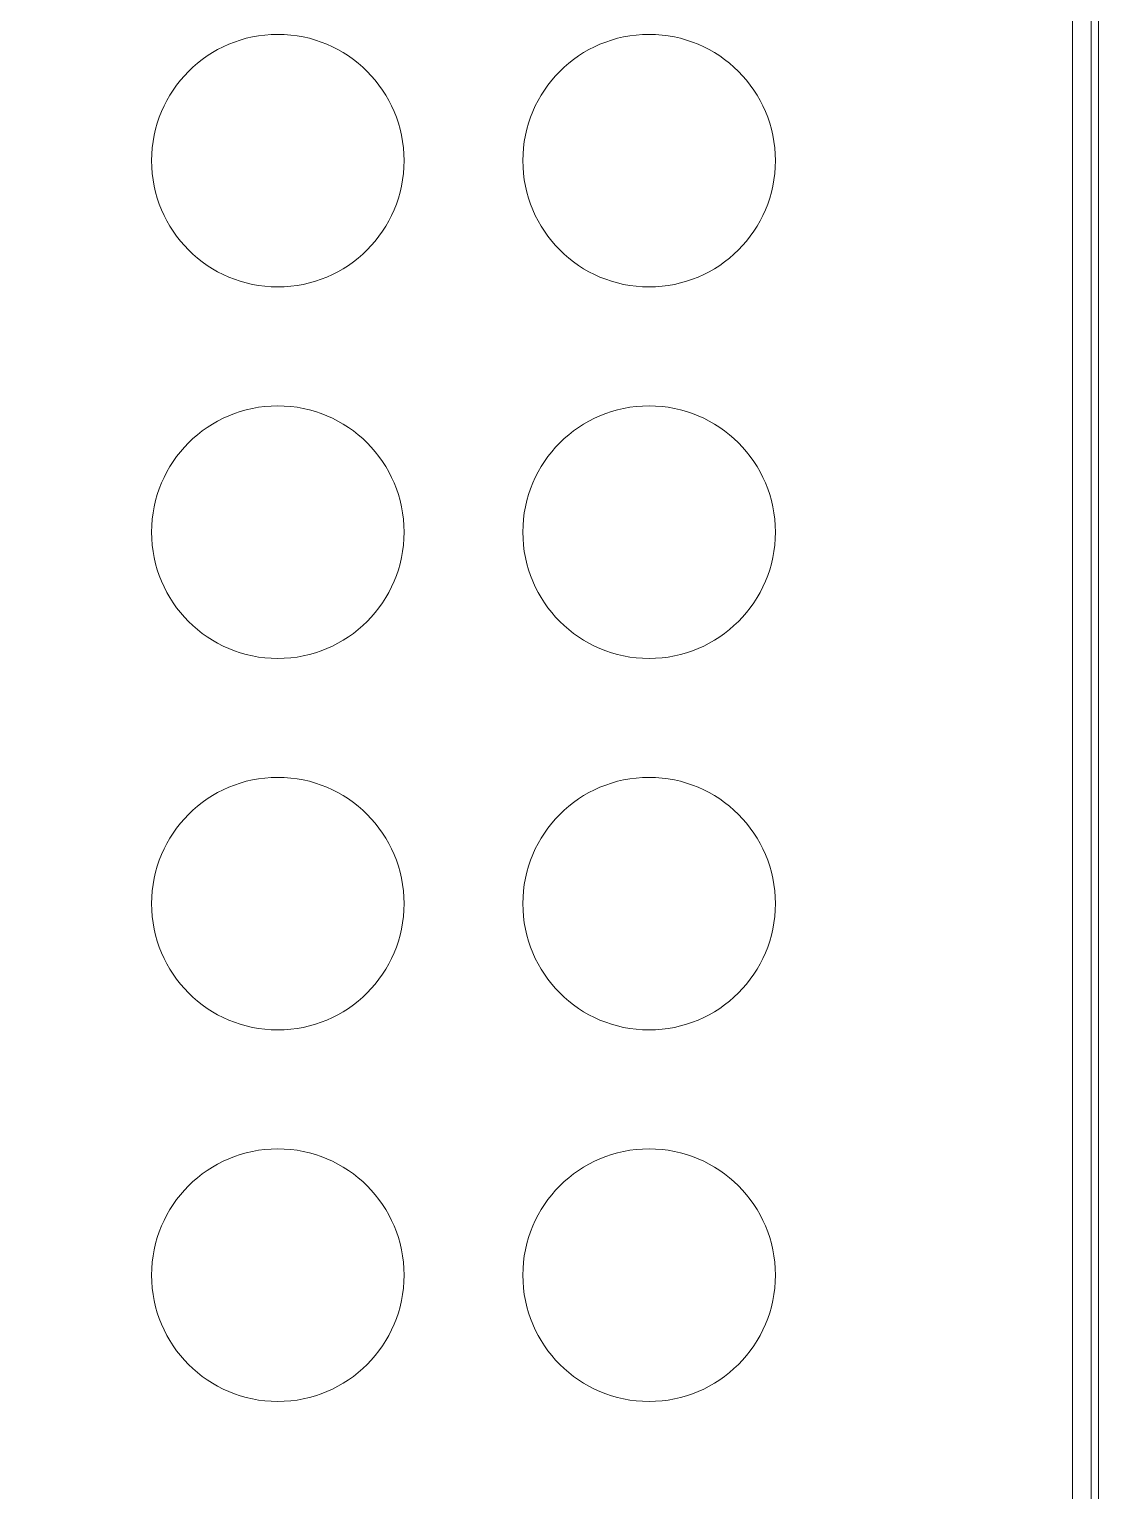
# Model space of a CAD drawing. Header units: millimetres. Extents: x -86 to 67, y -55 to 52.
# Drawn here: x 59.52 to 66.84, y -13.05 to -3.05 of the extents above; entities that cross this region are included whole.
import ezdxf

# ---------------------------------------------------------------- set-up
doc = ezdxf.new("R2010")
doc.units = ezdxf.units.MM
doc.header["$MEASUREMENT"] = 0
for name, color, linetype in [('BG_OUTLINE', 7, 'Continuous'), ('PG_SILKSCREEN_TOP', 7, 'Continuous'), ('PIN_TOP', 7, 'Continuous')]:
    doc.layers.add(name, color=color, linetype=linetype)

msp = doc.modelspace()

# ---------------------------------------------------------------- linework, layer by layer
at = {"layer": 'BG_OUTLINE', "color": 3, "lineweight": 9}
msp.add_open_spline([(-60.0926, 34.7331), (-60.0926, 34.7331), (63.7724, 34.7331), (63.7724, 34.7331), (63.7724, 34.7331), (64.585, 34.7336), (65.3646, 34.4113), (65.9396, 33.837), (65.9396, 33.837), (66.5146, 33.2627), (66.8379, 32.4797), (66.8384, 31.667), (66.8384, 31.667), (66.8384, 31.667), (66.8412, -52.28), (66.8412, -52.28), (66.8412, -52.28), (66.8412, -52.28), (66.8384, -52.1933), (66.8384, -52.1933), (66.8384, -52.1933), (66.8389, -53.006), (66.5166, -53.7856), (65.9424, -54.3606), (65.9424, -54.3606), (65.3681, -54.9356), (64.585, -55.2589), (63.7724, -55.2594), (63.7724, -55.2594), (63.7724, -55.2594), (-60.1869, -55.2594), (-60.1869, -55.2594), (-60.1869, -55.2594), (-60.1869, -55.2594), (-60.0853, -55.2518), (-60.0853, -55.2518), (-60.0853, -55.2518), (-60.8979, -55.2523), (-61.6775, -54.9299), (-62.2525, -54.3557), (-62.2525, -54.3557), (-62.8275, -53.7814), (-63.1508, -52.9984), (-63.1513, -52.1857), (-63.1513, -52.1857), (-63.1513, -52.1857), (-63.1587, 31.667), (-63.1587, 31.667), (-63.1587, 31.667), (-63.1592, 32.4797), (-62.8369, 33.2593), (-62.2626, 33.8343), (-62.2626, 33.8343), (-61.6883, 34.4093), (-60.9053, 34.7326), (-60.0926, 34.7331)], degree=3, knots=[0, 0, 0, 0, 0.071429, 0.071429, 0.071429, 0.071429, 0.142857, 0.142857, 0.142857, 0.142857, 0.214286, 0.214286, 0.214286, 0.214286, 0.285714, 0.285714, 0.285714, 0.285714, 0.357143, 0.357143, 0.357143, 0.357143, 0.428571, 0.428571, 0.428571, 0.428571, 0.5, 0.5, 0.5, 0.5, 0.571429, 0.571429, 0.571429, 0.571429, 0.642857, 0.642857, 0.642857, 0.642857, 0.714286, 0.714286, 0.714286, 0.714286, 0.785714, 0.785714, 0.785714, 0.785714, 0.857143, 0.857143, 0.857143, 0.857143, 0.928571, 0.928571, 0.928571, 0.928571, 1, 1, 1, 1], dxfattribs=at)
at = {"layer": 'PG_SILKSCREEN_TOP', "color": 6, "lineweight": 9}
msp.add_open_spline([(66.6616, 18.9985), (66.6616, 18.9985), (66.7886, 18.9985), (66.7886, 18.9985), (66.7886, 18.9985), (66.7886, 18.9985), (66.7886, -39.6013), (66.7886, -39.6013), (66.7886, -39.6013), (66.7886, -39.6013), (66.6616, -39.6013), (66.6616, -39.6013), (66.6616, -39.6013), (66.6616, -39.6013), (66.6616, 18.9985), (66.6616, 18.9985)], degree=3, knots=[0, 0, 0, 0, 0.25, 0.25, 0.25, 0.25, 0.5, 0.5, 0.5, 0.5, 0.75, 0.75, 0.75, 0.75, 1, 1, 1, 1], dxfattribs=at)
at = {"layer": 'PIN_TOP', "lineweight": 9}
for points in [[(62.0886, -3.9514), (62.0886, -3.4744), (61.702, -3.0878), (61.225, -3.0878), (61.225, -3.0878), (60.7481, -3.0878), (60.3614, -3.4744), (60.3614, -3.9514), (60.3614, -3.9514), (60.3614, -4.4283), (60.7481, -4.815), (61.225, -4.815), (61.225, -4.815), (61.702, -4.815), (62.0886, -4.4283), (62.0886, -3.9514)], [(64.6286, -3.9514), (64.6286, -3.4744), (64.242, -3.0878), (63.765, -3.0878), (63.765, -3.0878), (63.2881, -3.0878), (62.9014, -3.4744), (62.9014, -3.9514), (62.9014, -3.9514), (62.9014, -4.4283), (63.2881, -4.815), (63.765, -4.815), (63.765, -4.815), (64.242, -4.815), (64.6286, -4.4283), (64.6286, -3.9514)], [(62.0886, -6.4914), (62.0886, -6.0144), (61.702, -5.6278), (61.225, -5.6278), (61.225, -5.6278), (60.7481, -5.6278), (60.3614, -6.0144), (60.3614, -6.4914), (60.3614, -6.4914), (60.3614, -6.9683), (60.7481, -7.355), (61.225, -7.355), (61.225, -7.355), (61.702, -7.355), (62.0886, -6.9683), (62.0886, -6.4914)], [(64.6286, -6.4914), (64.6286, -6.0144), (64.242, -5.6278), (63.765, -5.6278), (63.765, -5.6278), (63.2881, -5.6278), (62.9014, -6.0144), (62.9014, -6.4914), (62.9014, -6.4914), (62.9014, -6.9683), (63.2881, -7.355), (63.765, -7.355), (63.765, -7.355), (64.242, -7.355), (64.6286, -6.9683), (64.6286, -6.4914)], [(62.0886, -9.0314), (62.0886, -8.5544), (61.702, -8.1678), (61.225, -8.1678), (61.225, -8.1678), (60.7481, -8.1678), (60.3614, -8.5544), (60.3614, -9.0314), (60.3614, -9.0314), (60.3614, -9.5083), (60.7481, -9.895), (61.225, -9.895), (61.225, -9.895), (61.702, -9.895), (62.0886, -9.5083), (62.0886, -9.0314)], [(64.6286, -9.0314), (64.6286, -8.5544), (64.242, -8.1678), (63.765, -8.1678), (63.765, -8.1678), (63.2881, -8.1678), (62.9014, -8.5544), (62.9014, -9.0314), (62.9014, -9.0314), (62.9014, -9.5083), (63.2881, -9.895), (63.765, -9.895), (63.765, -9.895), (64.242, -9.895), (64.6286, -9.5083), (64.6286, -9.0314)], [(62.0886, -11.5714), (62.0886, -11.0944), (61.702, -10.7078), (61.225, -10.7078), (61.225, -10.7078), (60.7481, -10.7078), (60.3614, -11.0944), (60.3614, -11.5714), (60.3614, -11.5714), (60.3614, -12.0483), (60.7481, -12.435), (61.225, -12.435), (61.225, -12.435), (61.702, -12.435), (62.0886, -12.0483), (62.0886, -11.5714)], [(64.6286, -11.5714), (64.6286, -11.0944), (64.242, -10.7078), (63.765, -10.7078), (63.765, -10.7078), (63.2881, -10.7078), (62.9014, -11.0944), (62.9014, -11.5714), (62.9014, -11.5714), (62.9014, -12.0483), (63.2881, -12.435), (63.765, -12.435), (63.765, -12.435), (64.242, -12.435), (64.6286, -12.0483), (64.6286, -11.5714)]]:
    msp.add_open_spline(points, degree=3, knots=[0, 0, 0, 0, 0.25, 0.25, 0.25, 0.25, 0.5, 0.5, 0.5, 0.5, 0.75, 0.75, 0.75, 0.75, 1, 1, 1, 1], dxfattribs=at)

doc.saveas('drawing.dxf')
